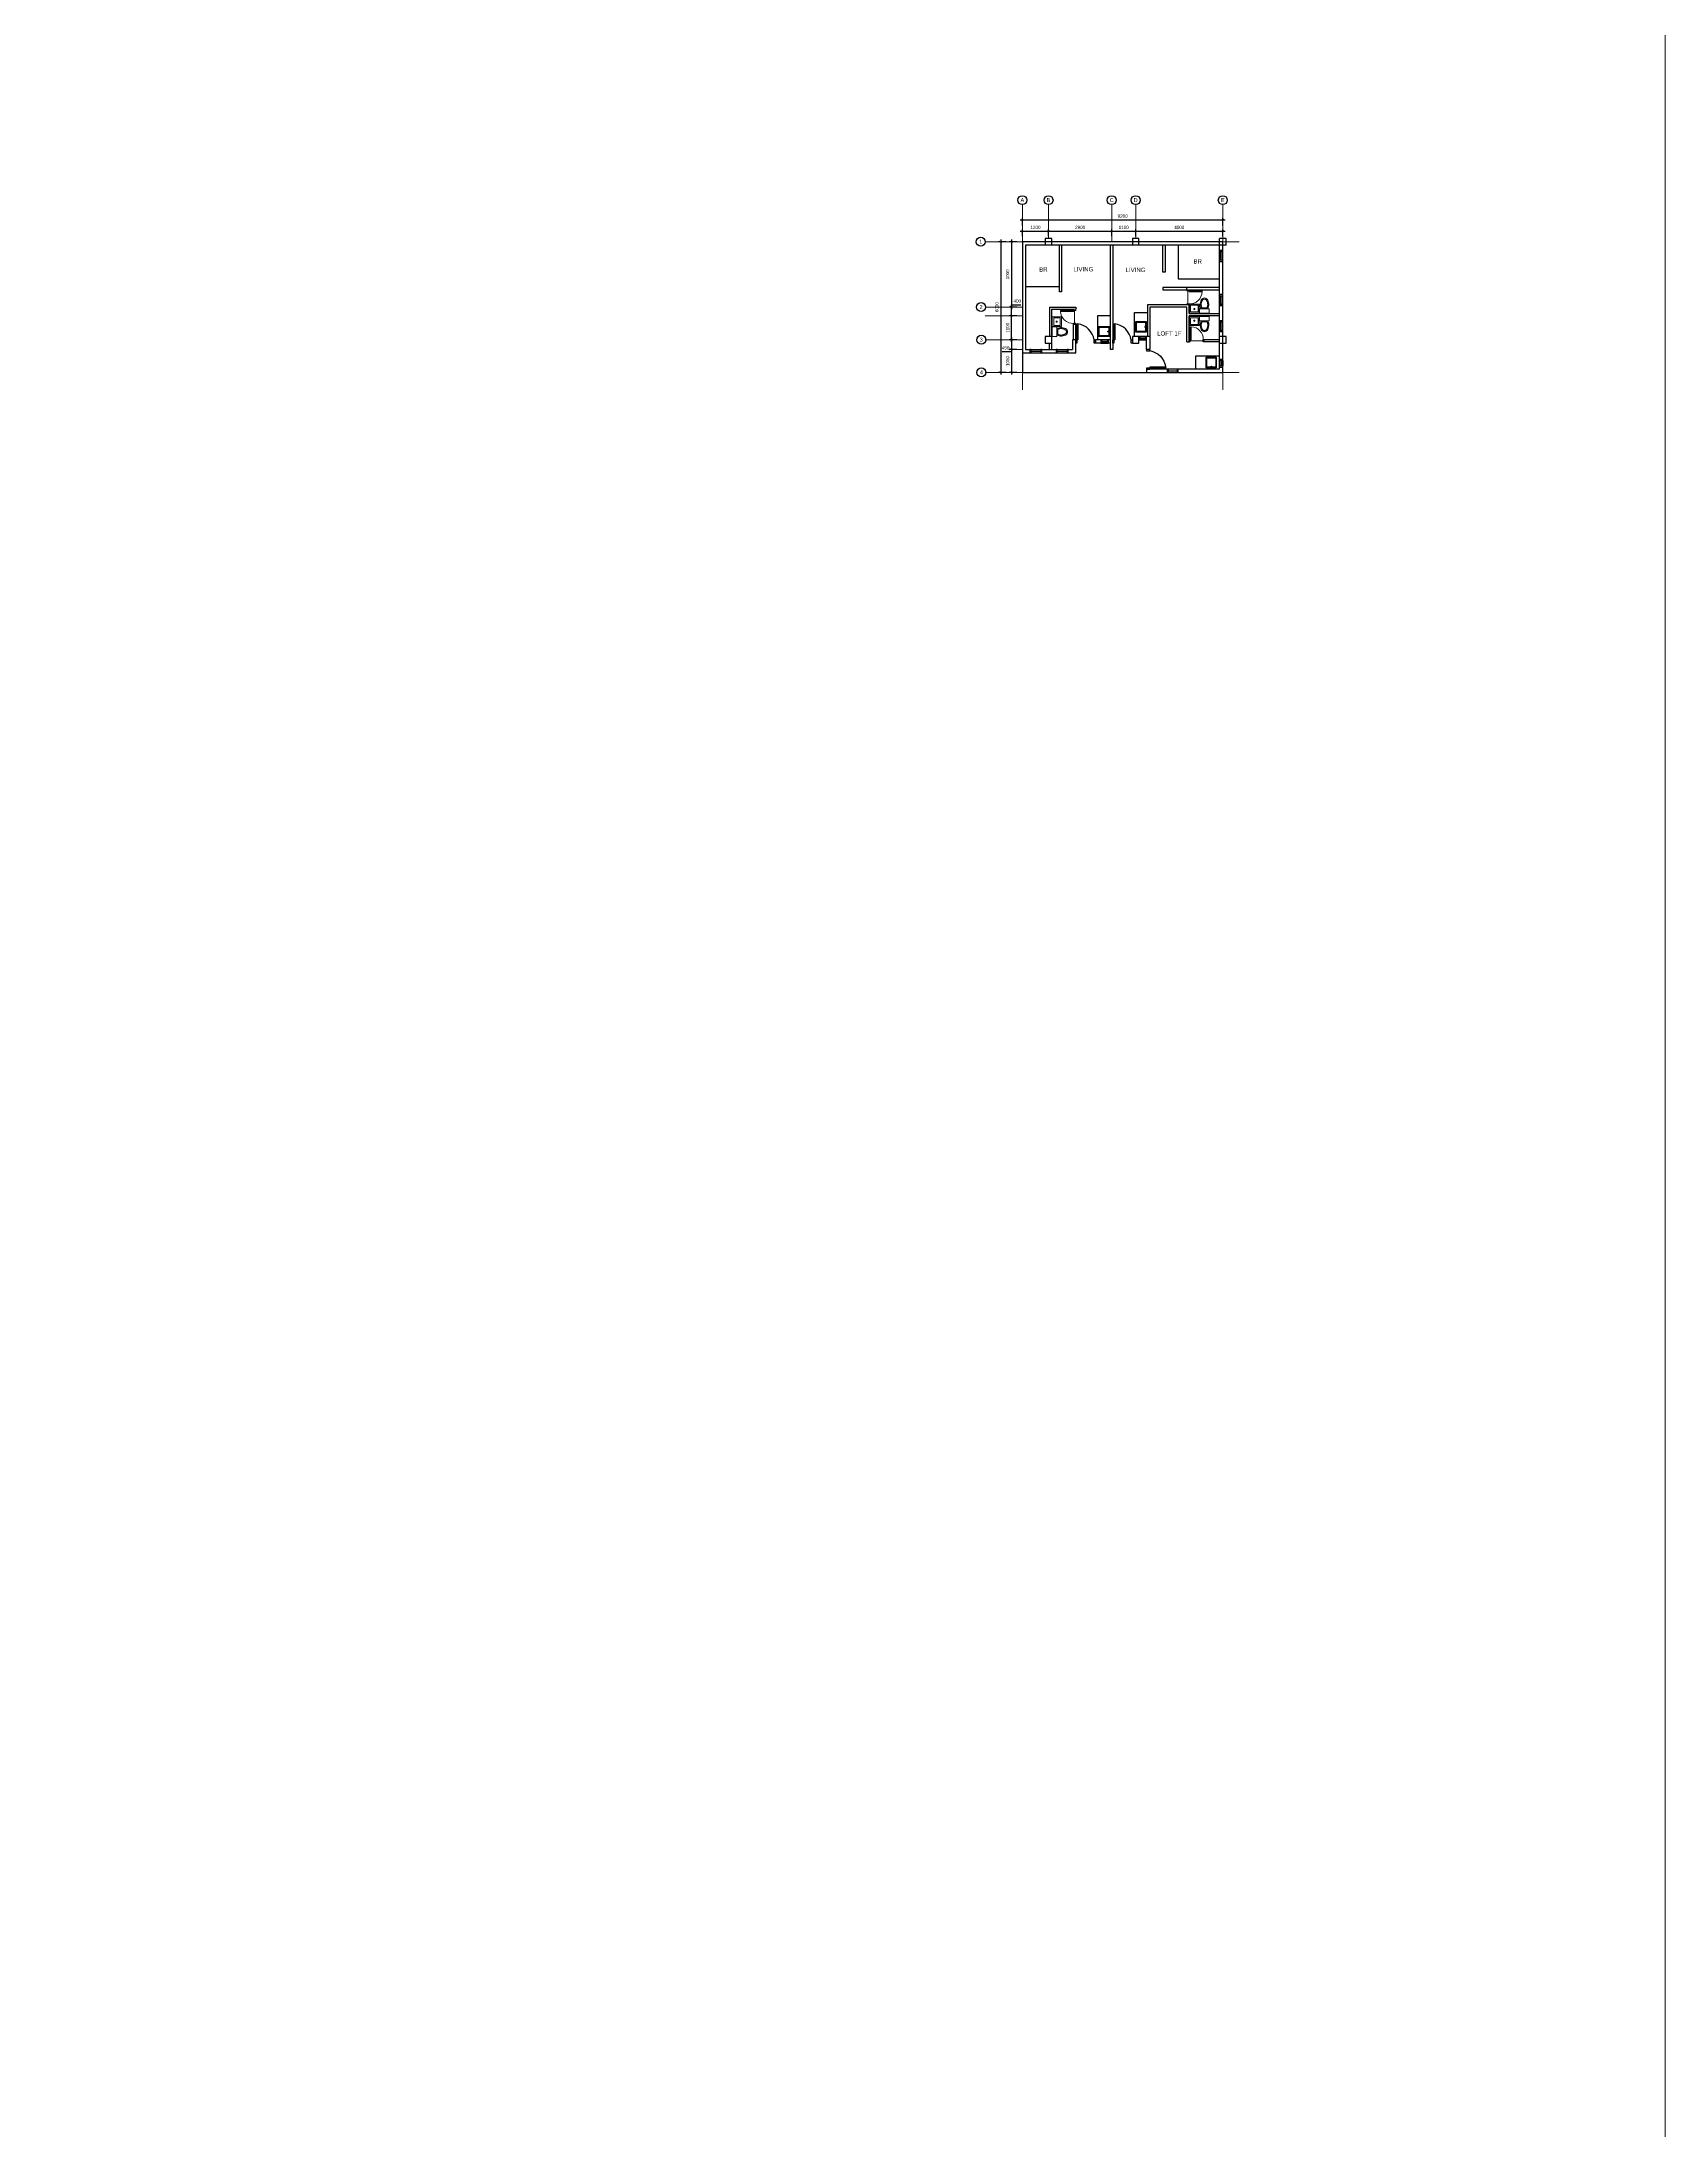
# Model space of a CAD drawing. Header units: millimetres. Extents: x 1634676 to 2610633, y -385676 to -37463.
# Drawn here: x 2536124 to 2610633, y -289791 to -193907 of the extents above; entities that cross this region are included whole.
import ezdxf

# ---------------------------------------------------------------- set-up
doc = ezdxf.new("R2010")
doc.units = ezdxf.units.MM
doc.header["$MEASUREMENT"] = 0
doc.layers.get('0').update_dxf_attribs({"lineweight": 15})
doc.layers.get('Defpoints').update_dxf_attribs({"color": 250})
doc.layers.add('.2', color=2, linetype='Continuous', lineweight=20)
for name, color, linetype in [('1', 1, 'Continuous'), ('A-Doors', 2, 'Continuous'), ('A-LABELS', 1, 'Continuous'), ('A-Walls', 3, 'Continuous'), ('A-Windows', 2, 'Continuous'), ('Dimensions', 2, 'Continuous'), ('hatch', 61, 'Continuous')]:
    doc.layers.add(name, color=color, linetype=linetype)
doc.styles.add('AR4-Arial-Chan', font='arial.ttf', dxfattribs={"width": 0.8, "height": 150})
doc.styles.get("Standard").update_dxf_attribs({"font": 'GOTHIC.TTF'})
doc.dimstyles.new('Tolits', dxfattribs={"dimtxt": 150, "dimasz": 100, "dimexe": 100, "dimexo": 0.0625, "dimgap": 100, "dimtad": 2, "dimtoh": 1, "dimdec": 0, "dimzin": 0, "dimdsep": 46, "dimtxsty": 'Standard', "dimblk": 'ARCHTICK', "dimcen": 0.09, "dimdle": 100, "dimclrd": 1, "dimclre": 1, "dimclrt": 2, "dimadec": 0, "dimazin": 0, "dimtfac": 1, "dimtdec": 0, "dimtofl": 0, "dimtmove": 0, "dimatfit": 3, "dimfxl": 1, "dimtolj": 1, "dimtzin": 0, "dimarcsym": 0})

# ---------------------------------------------------------------- blocks, each defined once
blk = doc.blocks.new('WC')
at = {"color": 8}
for p, q in [((-51470, 13434), (-51030, 13434)), ((-51470, 13234), (-51470, 13434)), ((-51030, 13434), (-51030, 13234)), ((-51030, 13234), (-51470, 13234)), ((-51445, 13124), (-51454, 13063)), ((-51454, 13063), (-51453, 13001)), ((-51453, 13001), (-51444, 12940)), ((-51429, 13181), (-51445, 13124)), ((-51444, 12940), (-51427, 12883)), ((-51405, 13232), (-51429, 13181)), ((-51427, 12883), (-51403, 12832)), ((-51403, 13063), (-51404, 13046)), ((-51404, 13046), (-51404, 13030)), ((-51404, 13030), (-51404, 13013)), ((-51404, 13013), (-51403, 12997)), ((-51402, 13079), (-51403, 13063)), ((-51403, 12997), (-51401, 12981)), ((-51403, 12832), (-51372, 12791)), ((-51400, 13096), (-51402, 13079)), ((-51401, 12981), (-51398, 12965)), ((-51397, 13111), (-51400, 13096)), ((-51398, 12965), (-51395, 12949)), ((-51393, 13127), (-51397, 13111)), ((-51395, 12949), (-51391, 12933)), ((-51389, 13142), (-51393, 13127)), ((-51391, 12933), (-51387, 12919)), ((-51384, 13157), (-51389, 13142)), ((-51387, 12919), (-51382, 12904)), ((-51379, 13171), (-51384, 13157)), ((-51382, 12904), (-51376, 12891)), ((-51373, 13184), (-51379, 13171)), ((-51376, 12891), (-51370, 12878)), ((-51373, 13184), (-51135, 13184)), ((-51372, 12791), (-51335, 12760)), ((-51370, 12878), (-51364, 12865)), ((-51364, 12865), (-51357, 12854)), ((-51357, 12854), (-51350, 12843)), ((-51350, 12843), (-51342, 12833)), ((-51342, 12833), (-51334, 12824)), ((-51335, 12760), (-51296, 12741)), ((-51334, 12824), (-51326, 12816)), ((-51326, 12816), (-51318, 12809)), ((-51318, 12809), (-51310, 12803)), ((-51310, 12803), (-51302, 12798)), ((-51302, 12798), (-51294, 12793)), ((-51296, 12741), (-51254, 12734)), ((-51294, 12793), (-51286, 12790)), ((-51286, 12790), (-51278, 12787)), ((-51278, 12787), (-51270, 12786)), ((-51270, 12786), (-51262, 12784)), ((-51262, 12784), (-51254, 12784)), ((-51254, 12784), (-51247, 12784)), ((-51254, 12734), (-51213, 12741)), ((-51247, 12784), (-51239, 12786)), ((-51239, 12786), (-51231, 12787)), ((-51231, 12787), (-51223, 12790)), ((-51223, 12790), (-51215, 12793)), ((-51215, 12793), (-51207, 12798)), ((-51213, 12741), (-51173, 12760)), ((-51207, 12798), (-51199, 12803)), ((-51199, 12803), (-51191, 12809)), ((-51191, 12809), (-51182, 12816)), ((-51182, 12816), (-51175, 12824)), ((-51175, 12824), (-51167, 12833)), ((-51173, 12760), (-51137, 12791)), ((-51167, 12833), (-51159, 12843)), ((-51159, 12843), (-51152, 12854)), ((-51152, 12854), (-51145, 12865)), ((-51145, 12865), (-51139, 12878)), ((-51139, 12878), (-51133, 12891)), ((-51137, 12791), (-51106, 12832)), ((-51130, 13171), (-51135, 13184)), ((-51133, 12891), (-51127, 12904)), ((-51124, 13157), (-51130, 13171)), ((-51127, 12904), (-51122, 12919)), ((-51120, 13142), (-51124, 13157)), ((-51122, 12919), (-51118, 12933)), ((-51116, 13127), (-51120, 13142)), ((-51118, 12933), (-51114, 12949)), ((-51112, 13111), (-51116, 13127)), ((-51114, 12949), (-51111, 12965)), ((-51109, 13096), (-51112, 13111)), ((-51111, 12965), (-51108, 12981)), ((-51107, 13079), (-51109, 13096)), ((-51108, 12981), (-51106, 12997)), ((-51105, 13063), (-51107, 13079)), ((-51106, 12997), (-51105, 13013)), ((-51106, 12832), (-51082, 12883)), ((-51105, 13046), (-51105, 13063)), ((-51104, 13030), (-51105, 13046)), ((-51105, 13013), (-51104, 13030)), ((-51080, 13181), (-51104, 13232)), ((-51082, 12883), (-51065, 12940)), ((-51064, 13124), (-51080, 13181)), ((-51065, 12940), (-51056, 13001)), ((-51055, 13063), (-51064, 13124)), ((-51056, 13001), (-51055, 13063))]:
    blk.add_line(p, q, dxfattribs=at)
blk = doc.blocks.new('lav')
at = {"color": 8}
for p, q in [((-50857, 12984), (-50857, 13400)), ((-50857, 13400), (-50407, 13400)), ((-50407, 12984), (-50857, 12984)), ((-50807, 13034), (-50807, 13334)), ((-50807, 13334), (-50457, 13334)), ((-50457, 13034), (-50807, 13034)), ((-50657, 13211), (-50654, 13217)), ((-50657, 13204), (-50657, 13211)), ((-50657, 13198), (-50657, 13204)), ((-50654, 13192), (-50657, 13198)), ((-50654, 13217), (-50650, 13222)), ((-50650, 13186), (-50654, 13192)), ((-50650, 13222), (-50645, 13226)), ((-50645, 13182), (-50650, 13186)), ((-50645, 13226), (-50639, 13228)), ((-50639, 13180), (-50645, 13182)), ((-50639, 13228), (-50632, 13229)), ((-50632, 13179), (-50639, 13180)), ((-50632, 13229), (-50626, 13228)), ((-50626, 13180), (-50632, 13179)), ((-50626, 13228), (-50620, 13226)), ((-50620, 13182), (-50626, 13180)), ((-50620, 13226), (-50615, 13222)), ((-50615, 13186), (-50620, 13182)), ((-50615, 13222), (-50611, 13217)), ((-50611, 13192), (-50615, 13186)), ((-50611, 13217), (-50608, 13211)), ((-50608, 13198), (-50611, 13192)), ((-50608, 13211), (-50607, 13204)), ((-50607, 13204), (-50608, 13198)), ((-50457, 13334), (-50457, 13034)), ((-50407, 13400), (-50407, 12984))]:
    blk.add_line(p, q, dxfattribs=at)
blk = doc.blocks.new('Door_150_900')
at = {"layer": 'A-Doors'}
for points in [[(38325, 15864), (38325, 16592), (38375, 16592), (38375, 15864)], [(38275, 15714), (38275, 15864), (38325, 15864), (38325, 15714)], [(39125, 15714), (39125, 15864), (39175, 15864), (39175, 15714)]]:
    blk.add_lwpolyline(points, close=True, dxfattribs=at)
at = {"layer": 'A-Doors', "color": 1}
blk.add_arc((38237, 15699), 904, 10.51284, 81.19233, dxfattribs=at)
blk = doc.blocks.new('sasasss')
at = {"color": 8}
for p, q in [((275634, -520435), (275634, -519935)), ((275634, -519935), (276094, -519935)), ((276094, -520435), (275634, -520435)), ((275664, -519991), (275665, -519987)), ((275664, -519995), (275664, -519991)), ((275664, -520375), (275664, -519995)), ((275664, -520379), (275664, -520375)), ((275665, -520383), (275664, -520379)), ((275665, -519987), (275666, -519983)), ((275666, -520386), (275665, -520383)), ((275666, -519983), (275668, -519980)), ((275668, -520390), (275666, -520386)), ((275668, -519980), (275670, -519977)), ((275670, -520393), (275668, -520390)), ((275670, -519977), (275673, -519974)), ((275673, -520396), (275670, -520393)), ((275673, -519974), (275676, -519971)), ((275676, -520399), (275673, -520396)), ((275676, -519971), (275679, -519969)), ((275679, -520401), (275676, -520399)), ((275679, -519969), (275683, -519967)), ((275683, -520403), (275679, -520401)), ((275683, -519967), (275686, -519966)), ((275686, -520404), (275683, -520403)), ((275686, -519966), (275690, -519965)), ((275690, -520405), (275686, -520404)), ((275690, -519965), (275694, -519965)), ((275694, -520405), (275690, -520405)), ((275694, -519965), (276034, -519965)), ((276034, -520405), (275694, -520405)), ((275849, -519999), (275850, -519995)), ((275850, -520002), (275849, -519999)), ((275850, -519995), (275851, -519991)), ((275851, -520006), (275850, -520002)), ((275851, -519991), (275854, -519988)), ((275854, -520009), (275851, -520006)), ((275854, -519988), (275857, -519986)), ((275857, -520011), (275854, -520009)), ((275857, -519986), (275860, -519984)), ((275860, -520013), (275857, -520011)), ((275860, -519984), (275864, -519984)), ((275864, -520014), (275860, -520013)), ((275864, -519984), (275868, -519984)), ((275868, -520013), (275864, -520014)), ((275868, -519984), (275872, -519986)), ((275872, -520011), (275868, -520013)), ((275872, -519986), (275875, -519988)), ((275875, -520009), (275872, -520011)), ((275875, -519988), (275877, -519991)), ((275877, -520006), (275875, -520009)), ((275877, -519991), (275879, -519995)), ((275879, -520002), (275877, -520006)), ((275879, -519995), (275879, -519999)), ((275879, -519999), (275879, -520002)), ((276034, -519965), (276038, -519965)), ((276038, -520405), (276034, -520405)), ((276038, -519965), (276042, -519966)), ((276042, -520404), (276038, -520405)), ((276042, -519966), (276046, -519967)), ((276046, -520403), (276042, -520404)), ((276046, -519967), (276049, -519969)), ((276049, -520401), (276046, -520403)), ((276049, -519969), (276052, -519971)), ((276052, -520399), (276049, -520401)), ((276052, -519971), (276055, -519974)), ((276055, -520396), (276052, -520399)), ((276055, -519974), (276058, -519977)), ((276058, -520393), (276055, -520396)), ((276058, -519977), (276060, -519980)), ((276060, -520390), (276058, -520393)), ((276060, -519980), (276062, -519983)), ((276062, -520386), (276060, -520390)), ((276062, -519983), (276063, -519987)), ((276063, -520383), (276062, -520386)), ((276063, -519987), (276064, -519991)), ((276064, -520379), (276063, -520383)), ((276064, -519991), (276064, -519995)), ((276064, -519995), (276064, -520375)), ((276064, -520375), (276064, -520379)), ((276094, -519935), (276094, -520435))]:
    blk.add_line(p, q, dxfattribs=at)
blk = doc.blocks.new('agghhj')
at = {"layer": '1', "color": 2}
for points in [[(278767, -504931), (278617, -504931), (278617, -505431), (278767, -505431), (278767, -504931)], [(278617, -504981), (278617, -504981), (278767, -504981)], [(278767, -505381), (278767, -505381), (278617, -505381)]]:
    blk.add_lwpolyline(points, dxfattribs=at)
at = {"layer": '1', "color": 1}
blk.add_lwpolyline([(278692, -505381), (278692, -504981)], dxfattribs=at)
blk = doc.blocks.new('_ArchTick')
at = {"color": 0, "linetype": 'ByBlock', "const_width": 0.15}
blk.add_lwpolyline([(-0.5, -0.5), (0.5, 0.5)], dxfattribs=at)
blk = doc.blocks.new('*D1890')
at = {"layer": 'A-Windows', "color": 1, "lineweight": -2, "transparency": 16777216}
for p, q in [((2581029, -202089), (2590429, -202089)), ((2581129, -202339), (2581129, -201989)), ((2590329, -202339), (2590329, -201989))]:
    blk.add_line(p, q, dxfattribs=at)
at = {"layer": 'Defpoints', "color": 0, "transparency": 16777216}
for p in [(2590329, -202089), (2581129, -202339), (2590329, -202339)]:
    blk.add_point(p, dxfattribs=at)
at = {"layer": 'A-Windows', "color": 1, "lineweight": -2, "transparency": 16777216, "xscale": 100, "yscale": 100, "zscale": 100, "rotation": 180}
blk.add_blockref('_ArchTick', (2581129, -202089), dxfattribs=at)
at = {"layer": 'A-Windows', "color": 1, "lineweight": -2, "transparency": 16777216, "xscale": 100, "yscale": 100, "zscale": 100}
blk.add_blockref('_ArchTick', (2590329, -202089), dxfattribs=at)
at = {"layer": 'A-Windows', "color": 2, "transparency": 16777216, "insert": (2585729, -201910), "char_height": 150, "attachment_point": 5}
blk.add_mtext('\\A1;9200', dxfattribs=at)
blk = doc.blocks.new('*D1891')
at = {"layer": 'A-Windows', "color": 1, "lineweight": -2, "transparency": 16777216}
for p, q in [((2580379, -203089), (2580037, -203089)), ((2580137, -202989), (2580137, -209189)), ((2580379, -209089), (2580037, -209089))]:
    blk.add_line(p, q, dxfattribs=at)
at = {"layer": 'Defpoints', "color": 0, "transparency": 16777216}
for p in [(2580379, -203089), (2580137, -209089), (2580379, -209089)]:
    blk.add_point(p, dxfattribs=at)
at = {"layer": 'A-Windows', "color": 1, "lineweight": -2, "transparency": 16777216, "xscale": 100, "yscale": 100, "zscale": 100}
for p, rotation in [((2580137, -203089), 90), ((2580137, -209089), 270)]:
    blk.add_blockref('_ArchTick', p, dxfattribs=dict(at, rotation=rotation))
at = {"layer": 'A-Windows', "color": 2, "transparency": 16777216, "insert": (2579958, -206089), "char_height": 150, "attachment_point": 5, "rotation": 90}
blk.add_mtext('\\A1;6000', dxfattribs=at)
blk = doc.blocks.new('*D1892')
at = {"layer": 'A-Windows', "color": 1, "lineweight": -2, "transparency": 16777216}
for p, q in [((2580879, -203089), (2580529, -203089)), ((2580629, -202989), (2580629, -206189)), ((2580879, -206089), (2580529, -206089))]:
    blk.add_line(p, q, dxfattribs=at)
at = {"layer": 'Defpoints', "color": 0, "transparency": 16777216}
for p in [(2580879, -203089), (2580629, -206089), (2580879, -206089)]:
    blk.add_point(p, dxfattribs=at)
at = {"layer": 'A-Windows', "color": 1, "lineweight": -2, "transparency": 16777216, "xscale": 100, "yscale": 100, "zscale": 100}
for p, rotation in [((2580629, -203089), 90), ((2580629, -206089), 270)]:
    blk.add_blockref('_ArchTick', p, dxfattribs=dict(at, rotation=rotation))
at = {"layer": 'A-Windows', "color": 2, "transparency": 16777216, "insert": (2580450, -204589), "char_height": 150, "attachment_point": 5, "rotation": 90}
blk.add_mtext('\\A1;3000', dxfattribs=at)
blk = doc.blocks.new('*D1893')
at = {"layer": 'A-Windows', "color": 1, "lineweight": -2, "transparency": 16777216}
for p, q in [((2580879, -207589), (2580529, -207589)), ((2580879, -208039), (2580529, -208039)), ((2580629, -207489), (2580629, -208039)), ((2580629, -208039), (2580629, -208139)), ((2580629, -208139), (2580194, -208139))]:
    blk.add_line(p, q, dxfattribs=at)
at = {"layer": 'Defpoints', "color": 0, "transparency": 16777216}
for p in [(2580629, -208039), (2580879, -207589), (2580879, -208039)]:
    blk.add_point(p, dxfattribs=at)
at = {"layer": 'A-Windows', "color": 1, "lineweight": -2, "transparency": 16777216, "xscale": 100, "yscale": 100, "zscale": 100}
for p, rotation in [((2580629, -207589), 90), ((2580629, -208039), 270)]:
    blk.add_blockref('_ArchTick', p, dxfattribs=dict(at, rotation=rotation))
at = {"layer": 'A-Windows', "color": 2, "transparency": 16777216, "insert": (2580361, -207960), "char_height": 150, "attachment_point": 5}
blk.add_mtext('\\A1;450', dxfattribs=at)
blk = doc.blocks.new('*D1894')
at = {"layer": 'A-Windows', "color": 1, "lineweight": -2, "transparency": 16777216}
for p, q in [((2580879, -208039), (2580529, -208039)), ((2580629, -207939), (2580629, -209189)), ((2580879, -209089), (2580529, -209089))]:
    blk.add_line(p, q, dxfattribs=at)
at = {"layer": 'Defpoints', "color": 0, "transparency": 16777216}
for p in [(2580879, -208039), (2580629, -209089), (2580879, -209089)]:
    blk.add_point(p, dxfattribs=at)
at = {"layer": 'A-Windows', "color": 1, "lineweight": -2, "transparency": 16777216, "xscale": 100, "yscale": 100, "zscale": 100}
for p, rotation in [((2580629, -208039), 90), ((2580629, -209089), 270)]:
    blk.add_blockref('_ArchTick', p, dxfattribs=dict(at, rotation=rotation))
at = {"layer": 'A-Windows', "color": 2, "transparency": 16777216, "insert": (2580450, -208564), "char_height": 150, "attachment_point": 5, "rotation": 90}
blk.add_mtext('\\A1;1050', dxfattribs=at)
blk = doc.blocks.new('*D1895')
at = {"layer": 'A-Windows', "color": 1, "lineweight": -2, "transparency": 16777216}
for p, q in [((2581029, -202608), (2582429, -202608)), ((2581129, -202839), (2581129, -202508)), ((2582329, -202839), (2582329, -202508))]:
    blk.add_line(p, q, dxfattribs=at)
at = {"layer": 'Defpoints', "color": 0, "transparency": 16777216}
for p in [(2581129, -202839), (2582329, -202608), (2582329, -202839)]:
    blk.add_point(p, dxfattribs=at)
at = {"layer": 'A-Windows', "color": 1, "lineweight": -2, "transparency": 16777216, "xscale": 100, "yscale": 100, "zscale": 100, "rotation": 180}
blk.add_blockref('_ArchTick', (2581129, -202608), dxfattribs=at)
at = {"layer": 'A-Windows', "color": 1, "lineweight": -2, "transparency": 16777216, "xscale": 100, "yscale": 100, "zscale": 100}
blk.add_blockref('_ArchTick', (2582329, -202608), dxfattribs=at)
at = {"layer": 'A-Windows', "color": 2, "transparency": 16777216, "insert": (2581729, -202430), "char_height": 150, "attachment_point": 5}
blk.add_mtext('\\A1;1200', dxfattribs=at)
blk = doc.blocks.new('*D1896')
at = {"layer": 'A-Windows', "color": 1, "lineweight": -2, "transparency": 16777216}
for p, q in [((2586229, -202608), (2590429, -202608)), ((2586329, -202839), (2586329, -202508)), ((2590329, -202839), (2590329, -202508))]:
    blk.add_line(p, q, dxfattribs=at)
at = {"layer": 'Defpoints', "color": 0, "transparency": 16777216}
for p in [(2586329, -202839), (2590329, -202608), (2590329, -202839)]:
    blk.add_point(p, dxfattribs=at)
at = {"layer": 'A-Windows', "color": 1, "lineweight": -2, "transparency": 16777216, "xscale": 100, "yscale": 100, "zscale": 100, "rotation": 180}
blk.add_blockref('_ArchTick', (2586329, -202608), dxfattribs=at)
at = {"layer": 'A-Windows', "color": 1, "lineweight": -2, "transparency": 16777216, "xscale": 100, "yscale": 100, "zscale": 100}
blk.add_blockref('_ArchTick', (2590329, -202608), dxfattribs=at)
at = {"layer": 'A-Windows', "color": 2, "transparency": 16777216, "insert": (2588329, -202430), "char_height": 150, "attachment_point": 5}
blk.add_mtext('\\A1;4000', dxfattribs=at)
blk = doc.blocks.new('*D1897')
at = {"layer": 'A-Windows', "color": 1, "lineweight": -2, "transparency": 16777216}
for p, q in [((2580879, -206489), (2580529, -206489)), ((2580629, -207689), (2580629, -206389)), ((2580879, -207589), (2580529, -207589))]:
    blk.add_line(p, q, dxfattribs=at)
at = {"layer": 'Defpoints', "color": 0, "transparency": 16777216}
for p in [(2580629, -206489), (2580879, -206489), (2580879, -207589)]:
    blk.add_point(p, dxfattribs=at)
at = {"layer": 'A-Windows', "color": 1, "lineweight": -2, "transparency": 16777216, "xscale": 100, "yscale": 100, "zscale": 100}
for p, rotation in [((2580629, -206489), 90), ((2580629, -207589), 270)]:
    blk.add_blockref('_ArchTick', p, dxfattribs=dict(at, rotation=rotation))
at = {"layer": 'A-Windows', "color": 2, "transparency": 16777216, "insert": (2580450, -207039), "char_height": 150, "attachment_point": 5, "rotation": 90}
blk.add_mtext('\\A1;1100', dxfattribs=at)
blk = doc.blocks.new('*D1898')
at = {"layer": 'A-Windows', "color": 1, "lineweight": -2, "transparency": 16777216}
for p, q in [((2580879, -206089), (2580529, -206089)), ((2580629, -206089), (2580629, -205989)), ((2580629, -205989), (2581064, -205989)), ((2580629, -206589), (2580629, -206089)), ((2580879, -206489), (2580529, -206489))]:
    blk.add_line(p, q, dxfattribs=at)
at = {"layer": 'Defpoints', "color": 0, "transparency": 16777216}
for p in [(2580629, -206089), (2580879, -206089), (2580879, -206489)]:
    blk.add_point(p, dxfattribs=at)
at = {"layer": 'A-Windows', "color": 1, "lineweight": -2, "transparency": 16777216, "xscale": 100, "yscale": 100, "zscale": 100}
for p, rotation in [((2580629, -206089), 90), ((2580629, -206489), 270)]:
    blk.add_blockref('_ArchTick', p, dxfattribs=dict(at, rotation=rotation))
at = {"layer": 'A-Windows', "color": 2, "transparency": 16777216, "insert": (2580896, -205810), "char_height": 150, "attachment_point": 5}
blk.add_mtext('\\A1;400', dxfattribs=at)
blk = doc.blocks.new('*D1899')
at = {"layer": 'A-Windows', "color": 1, "lineweight": -2, "transparency": 16777216}
for p, q in [((2582229, -202608), (2585329, -202608)), ((2582329, -202839), (2582329, -202508)), ((2585229, -202839), (2585229, -202508))]:
    blk.add_line(p, q, dxfattribs=at)
at = {"layer": 'Defpoints', "color": 0, "transparency": 16777216}
for p in [(2582329, -202839), (2585229, -202608), (2585229, -202839)]:
    blk.add_point(p, dxfattribs=at)
at = {"layer": 'A-Windows', "color": 1, "lineweight": -2, "transparency": 16777216, "xscale": 100, "yscale": 100, "zscale": 100, "rotation": 180}
blk.add_blockref('_ArchTick', (2582329, -202608), dxfattribs=at)
at = {"layer": 'A-Windows', "color": 1, "lineweight": -2, "transparency": 16777216, "xscale": 100, "yscale": 100, "zscale": 100}
blk.add_blockref('_ArchTick', (2585229, -202608), dxfattribs=at)
at = {"layer": 'A-Windows', "color": 2, "transparency": 16777216, "insert": (2583779, -202430), "char_height": 150, "attachment_point": 5}
blk.add_mtext('\\A1;2900', dxfattribs=at)
blk = doc.blocks.new('*D1900')
at = {"layer": 'A-Windows', "color": 1, "lineweight": -2, "transparency": 16777216}
for p, q in [((2585129, -202608), (2586429, -202608)), ((2585229, -202839), (2585229, -202508)), ((2586329, -202839), (2586329, -202508))]:
    blk.add_line(p, q, dxfattribs=at)
at = {"layer": 'Defpoints', "color": 0, "transparency": 16777216}
for p in [(2585229, -202839), (2586329, -202608), (2586329, -202839)]:
    blk.add_point(p, dxfattribs=at)
at = {"layer": 'A-Windows', "color": 1, "lineweight": -2, "transparency": 16777216, "xscale": 100, "yscale": 100, "zscale": 100, "rotation": 180}
blk.add_blockref('_ArchTick', (2585229, -202608), dxfattribs=at)
at = {"layer": 'A-Windows', "color": 1, "lineweight": -2, "transparency": 16777216, "xscale": 100, "yscale": 100, "zscale": 100}
blk.add_blockref('_ArchTick', (2586329, -202608), dxfattribs=at)
at = {"layer": 'A-Windows', "color": 2, "transparency": 16777216, "insert": (2585779, -202430), "char_height": 150, "attachment_point": 5}
blk.add_mtext('\\A1;1100', dxfattribs=at)

msp = doc.modelspace()

# ---------------------------------------------------------------- linework, layer by layer
at = {"layer": '.2', "ltscale": 2}
msp.add_lwpolyline([(1992468.5, -37463.126), (2610632.61, -37463.126), (2610632.61, -385675.582), (1992468.5, -385675.582)], close=True, dxfattribs=at)
at = {"color": 9, "true_color": 0xc7c8ca}
for p, q in [((2581128.898, -209889.082), (2581128.898, -201389.082)), ((2582328.898, -202939.082), (2582328.898, -201389.082)), ((2585228.898, -203089.082), (2585228.898, -201389.082)), ((2586328.898, -202939.082), (2586328.898, -201389.082)), ((2590328.898, -209889.082), (2590328.898, -201389.082)), ((2579428.898, -203089.082), (2591078.898, -203089.082)), ((2579428.898, -206089.082), (2581128.898, -206089.082)), ((2579428.898, -206489.082), (2581128.898, -206489.082)), ((2579428.898, -207589.082), (2581128.898, -207589.082)), ((2580878.898, -208039.082), (2581128.898, -208039.082)), ((2579428.898, -209089.082), (2591078.898, -209089.082))]:
    msp.add_line(p, q, dxfattribs=at)
at = {"color": 40, "true_color": 0xf8d731}
for p, q in [((2588678.898, -205939.082), (2588678.898, -205989.082)), ((2588678.898, -205989.082), (2588778.898, -205989.082)), ((2588778.898, -205989.082), (2588778.898, -205939.082)), ((2583478.898, -206889.082), (2583478.898, -206839.082)), ((2583578.898, -206889.082), (2583478.898, -206889.082)), ((2583578.898, -206839.082), (2583578.898, -206889.082)), ((2589478.898, -207589.082), (2589428.898, -207589.082)), ((2589428.898, -207689.082), (2589478.898, -207689.082)), ((2589478.898, -207689.082), (2589478.898, -207589.082))]:
    msp.add_line(p, q, dxfattribs=at)
for p, q in [((2588728.898, -205339.082), (2588728.898, -205939.082)), ((2583528.898, -206239.082), (2583528.898, -206839.082)), ((2588828.898, -207639.082), (2589428.898, -207639.082))]:
    msp.add_line(p, q)
for points in [[(2589378.898, -205339.082), (2588678.898, -205339.082), (2588678.898, -205289.082), (2588778.898, -205289.082)], [(2589378.898, -205339.082), (2589378.898, -205389.082), (2588778.898, -205389.082), (2588778.898, -205289.082)], [(2583578.898, -206239.082), (2582878.898, -206239.082), (2582878.898, -206289.082), (2583478.898, -206289.082), (2583478.898, -206189.082)], [(2583578.898, -206239.082), (2583578.898, -206189.082), (2583478.898, -206189.082)], [(2588828.898, -206989.082), (2588828.898, -207689.082), (2588778.898, -207689.082), (2588778.898, -207589.082), (2588878.898, -207589.082)], [(2588828.898, -206989.082), (2588878.898, -206989.082), (2588878.898, -207589.082)]]:
    msp.add_lwpolyline(points, dxfattribs=at)
at = {"color": 1}
for centre, start, end in [((2588803.898, -205364.082), 267.51044707, 357.51044708), ((2583453.898, -206264.082), 182.48955292, 272.48955293), ((2588853.898, -207564.082), 357.51044708, 87.51044707)]:
    msp.add_arc(centre, 575.543, start, end, dxfattribs=at)
at = {"layer": 'A-Walls', "color": 40, "true_color": 0xf8d731}
for points in [[(2581478.898, -208189.082), (2581528.898, -208189.082), (2581528.898, -208039.082), (2581478.898, -208039.082)], [(2581978.898, -208189.082), (2582028.898, -208189.082), (2582028.898, -208039.082), (2581978.898, -208039.082)], [(2582678.898, -208189.082), (2582728.898, -208189.082), (2582728.898, -208039.082), (2582678.898, -208039.082)], [(2583178.898, -208189.082), (2583228.898, -208189.082), (2583228.898, -208039.082), (2583178.898, -208039.082)], [(2584728.898, -207739.082), (2584778.898, -207739.082), (2584778.898, -207589.082), (2584728.898, -207589.082)], [(2585028.898, -207739.082), (2585078.898, -207739.082), (2585078.898, -207589.082), (2585028.898, -207589.082)], [(2586478.898, -207589.082), (2586528.898, -207589.082), (2586528.898, -207439.082), (2586478.898, -207439.082)], [(2586778.898, -207589.082), (2586828.898, -207589.082), (2586828.898, -207439.082), (2586778.898, -207439.082)], [(2590178.898, -208489.082), (2590178.898, -208539.082), (2590328.898, -208539.082), (2590328.898, -208489.082)], [(2590178.898, -208789.082), (2590178.898, -208839.082), (2590328.898, -208839.082), (2590328.898, -208789.082)]]:
    msp.add_lwpolyline(points, close=True, dxfattribs=at)
at = {"layer": 'A-Windows', "color": 9, "true_color": 0xc7c8ca}
for p, q in [((2588278.898, -203239.082), (2588278.898, -204789.082)), ((2581278.898, -205139.082), (2582828.898, -205139.082)), ((2588278.898, -204789.082), (2590178.898, -204789.082))]:
    msp.add_line(p, q, dxfattribs=at)
at = {"layer": 'A-Windows', "color": 0}
for p, q in [((2582378.898, -206089.082), (2582378.898, -207439.082)), ((2582378.898, -206089.082), (2583578.898, -206089.082)), ((2583578.898, -206089.082), (2583578.898, -206189.082)), ((2588778.898, -205989.082), (2586878.898, -205989.082)), ((2586878.898, -205989.082), (2586878.898, -207439.082)), ((2586978.898, -206089.082), (2586978.898, -208039.082)), ((2588678.898, -207689.082), (2588678.898, -206089.082)), ((2588678.898, -206089.082), (2588678.898, -206089.082)), ((2588778.898, -206389.082), (2588778.898, -205989.082)), ((2582478.898, -208039.082), (2582478.898, -206189.082)), ((2582478.898, -206189.082), (2583478.898, -206189.082)), ((2583478.898, -207589.082), (2583478.898, -206839.082)), ((2583578.898, -208189.082), (2583578.898, -206839.082)), ((2588778.898, -206389.082), (2590178.898, -206389.082)), ((2590178.898, -206489.082), (2588778.898, -206489.082)), ((2588778.898, -207689.082), (2588778.898, -206489.082)), ((2581278.898, -208039.082), (2583428.898, -208039.082)), ((2582378.898, -208039.082), (2582378.898, -207739.082)), ((2583578.898, -207589.082), (2583428.898, -207589.082)), ((2583428.898, -207589.082), (2583428.898, -208039.082)), ((2584478.898, -207739.082), (2584478.898, -207589.082)), ((2585178.898, -207589.082), (2584478.898, -207589.082)), ((2585178.898, -207739.082), (2584478.898, -207739.082)), ((2586828.898, -207589.082), (2586478.898, -207589.082)), ((2586828.898, -208039.082), (2586828.898, -207589.082)), ((2586978.898, -208039.082), (2586828.898, -208039.082)), ((2588678.898, -207689.082), (2588778.898, -207689.082)), ((2590178.898, -207589.082), (2589428.898, -207589.082)), ((2589428.898, -207589.082), (2589428.898, -207689.082)), ((2590178.898, -207689.082), (2589428.898, -207689.082)), ((2581128.898, -208189.082), (2583578.898, -208189.082)), ((2590178.898, -208939.082), (2586828.898, -208939.082)), ((2586828.898, -208939.082), (2586828.898, -209089.082))]:
    msp.add_line(p, q, dxfattribs=at)
at = {"layer": 'A-Windows', "color": 40, "true_color": 0xf8d731}
for p, q in [((2588678.898, -205939.082), (2588778.898, -205939.082)), ((2583578.898, -206839.082), (2583478.898, -206839.082)), ((2581528.898, -208039.082), (2581978.898, -208039.082)), ((2582728.898, -208039.082), (2583178.898, -208039.082)), ((2584778.898, -207589.082), (2585028.898, -207589.082)), ((2584778.898, -207739.082), (2585028.898, -207739.082)), ((2586528.898, -207439.082), (2586778.898, -207439.082)), ((2586528.898, -207589.082), (2586778.898, -207589.082)), ((2589428.898, -207689.082), (2589428.898, -207589.082)), ((2581528.898, -208189.082), (2581978.898, -208189.082)), ((2582728.898, -208189.082), (2583178.898, -208189.082)), ((2590178.898, -208539.082), (2590178.898, -208789.082)), ((2590328.898, -208539.082), (2590328.898, -208789.082))]:
    msp.add_line(p, q, dxfattribs=at)
at = {"layer": 'A-Windows', "color": 1}
for p, q in [((2584778.898, -207664.082), (2585028.898, -207664.082)), ((2586528.898, -207514.082), (2586778.898, -207514.082)), ((2581528.898, -208114.082), (2581978.898, -208114.082)), ((2582728.898, -208114.082), (2583178.898, -208114.082)), ((2590253.898, -208539.082), (2590253.898, -208789.082))]:
    msp.add_line(p, q, dxfattribs=at)
at = {"layer": 'A-Windows', "color": 0}
msp.add_lwpolyline([(2581128.898, -209089.082), (2590328.898, -209089.082), (2590328.898, -203089.082), (2581128.898, -203089.082)], close=True, dxfattribs=at)
for points in [[(2590478.898, -203239.082), (2581278.898, -203239.082), (2581278.898, -208039.082)], [(2582478.898, -203239.082), (2582478.898, -202939.082), (2582178.898, -202939.082), (2582178.898, -203239.082)], [(2582928.898, -203239.082), (2582928.898, -205389.082), (2582828.898, -205389.082), (2582828.898, -203239.082)], [(2585278.898, -203239.082), (2585278.898, -208039.082), (2585178.898, -208039.082), (2585178.898, -203239.082)], [(2586478.898, -203239.082), (2586478.898, -202939.082), (2586178.898, -202939.082), (2586178.898, -203239.082)], [(2587678.898, -203239.082), (2587678.898, -204489.082), (2587578.898, -204489.082), (2587578.898, -203239.082)], [(2590478.898, -203239.082), (2590478.898, -202939.082), (2590178.898, -202939.082)], [(2590178.898, -208939.082), (2590178.898, -202939.082)], [(2590178.898, -205189.082), (2587578.898, -205189.082), (2587578.898, -205289.082), (2590178.898, -205289.082)], [(2588678.898, -205289.082), (2588678.898, -205189.082)], [(2588678.898, -206089.082), (2586978.898, -206089.082)], [(2585178.898, -206489.082), (2584578.898, -206489.082), (2584578.898, -207589.082)], [(2586278.898, -207439.082), (2586278.898, -206339.082), (2586878.898, -206339.082)], [(2582478.898, -207439.082), (2582178.898, -207439.082), (2582178.898, -207739.082), (2582478.898, -207739.082)], [(2586978.898, -207439.082), (2586178.898, -207439.082), (2586178.898, -207739.082), (2586478.898, -207739.082), (2586478.898, -207439.082)], [(2590178.898, -207739.082), (2590478.898, -207739.082), (2590478.898, -207439.082), (2590178.898, -207439.082)], [(2590178.898, -208339.082), (2589078.898, -208339.082), (2589078.898, -208939.082)]]:
    msp.add_lwpolyline(points, dxfattribs=at)
at = {"layer": 'Dimensions', "ltscale": 0.5}
for centre in [(2581128.898, -201179.082), (2582328.898, -201179.082), (2585228.898, -201179.082), (2586328.898, -201179.082), (2590328.898, -201179.082), (2579218.898, -203089.082), (2579236.278, -206089.03), (2579242.871, -207589.01), (2579248.864, -209088.993)]:
    msp.add_circle(centre, 206.418, dxfattribs=at)

# ---------------------------------------------------------------- block references
at = {"xscale": -1}
for p, rotation in [((2639651.496, -192969.16), 180), ((2595903.898, -257388.763), 90)]:
    msp.add_blockref('lav', p, dxfattribs=dict(at, rotation=rotation))
for p, rotation in [((2538231.816, -192935.111), 180), ((2595937.947, -155969.082), 89.9999999999949)]:
    msp.add_blockref('WC', p, dxfattribs=dict(rotation=rotation))
msp.add_blockref('lav', (2639654.07, -219921.405))
msp.add_blockref('WC', (2538234.39, -219955.454), dxfattribs=at)
at = {"layer": '1', "color": 1}
for p in [(2311561.639, 301441.973), (2311561.639, 299416.973), (2311561.639, 298216.973)]:
    msp.add_blockref('agghhj', p, dxfattribs=at)
at = {"layer": '1', "color": 5}
for p, rotation in [((3105055.74, 68652.088), 270), ((2865664.704, -728815.887), 180)]:
    msp.add_blockref('sasasss', p, dxfattribs=dict(at, rotation=rotation))
at = {"layer": '1', "color": 5, "xscale": -1, "rotation": 270}
msp.add_blockref('sasasss', (3106755.74, -482863.274), dxfattribs=at)
at = {"layer": '1', "color": 1, "rotation": 270}
msp.add_blockref('agghhj', (3093209.953, 69678.176), dxfattribs=at)
at = {"layer": 'A-Walls'}
for p in [(2545303.624, -223453.026), (2547003.624, -223453.026)]:
    msp.add_blockref('Door_150_900', p, dxfattribs=at)
at = {"layer": 'A-Walls', "xscale": -1, "rotation": 270}
msp.add_blockref('Door_150_900', (2571114.954, -247214.356), dxfattribs=at)

# ---------------------------------------------------------------- texts
at = {"layer": 'A-LABELS', "char_height": 200, "width": 5.820766091346741e-11, "attachment_point": 2, "style": 'AR4-Arial-Chan'}
for s, insert in [('BR', (2589174.546, -203889.082)), ('BR', (2582091.195, -204259.295)), ('LIVING', (2583927.329, -204249.082)), ('LIVING', (2586325.091, -204279.082)), ('LOFT 1F', (2587872.677, -207194.562))]:
    msp.add_mtext(s, dxfattribs=dict(at, insert=insert))
at = {"layer": 'hatch', "char_height": 180, "width": 565.43592, "attachment_point": 2, "rotation": 359.45932801}
for s, insert in [('{\\f@Arial Unicode MS|b0|i0|c0|p34;\\C3;A}', (2581128.321, -201085.712)), ('{\\f@Arial Unicode MS|b0|i0|c0|p34;\\C3;B}', (2582328.321, -201085.712)), ('{\\f@Arial Unicode MS|b0|i0|c0|p34;\\C3;C}', (2585228.321, -201085.712)), ('{\\f@Arial Unicode MS|b0|i0|c0|p34;\\C3;D}', (2586328.321, -201085.712)), ('{\\f@Arial Unicode MS|b0|i0|c0|p34;\\C3;E}', (2590328.321, -201085.712)), ('{\\f@Arial Unicode MS|b0|i0|c0|p34;\\C3;1}', (2579218.321, -202995.712)), ('{\\f@Arial Unicode MS|b0|i0|c0|p34;\\C3;2}', (2579235.701, -205995.66)), ('{\\f@Arial Unicode MS|b0|i0|c0|p34;\\C3;3}', (2579242.294, -207495.64)), ('{\\f@Arial Unicode MS|b0|i0|c0|p34;\\C3;4}', (2579248.287, -208995.622))]:
    msp.add_mtext(s, dxfattribs=dict(at, insert=insert))

# ---------------------------------------------------------------- dimensions: what is measured, and where the dimension line sits
at = {"layer": 'A-Windows', "color": 0}
dim = msp.add_linear_dim(base=(2590328.898, -202089.082), p1=(2581128.898, -202339.082), p2=(2590328.898, -202339.082), dimstyle='Tolits', dxfattribs=at)
dim.commit()
dim.dimension.update_dxf_attribs({"geometry": '*D1890', "text_midpoint": (2585728.898, -201910.309)})
for base, p1, p2, picture, middle in [((2580137.081, -209089.082), (2580378.898, -203089.082), (2580378.898, -209089.082), '*D1891', (2579958.308, -206089.082)), ((2580628.898, -206089.082), (2580878.898, -203089.082), (2580878.898, -206089.082), '*D1892', (2580450.125, -204589.082)), ((2580628.898, -208039.082), (2580878.898, -207589.082), (2580878.898, -208039.082), '*D1893', (2580361.308, -207960.309)), ((2580628.898, -209089.082), (2580878.898, -208039.082), (2580878.898, -209089.082), '*D1894', (2580450.125, -208564.082))]:
    dim = msp.add_linear_dim(base=base, p1=p1, p2=p2, angle=90, dimstyle='Tolits', dxfattribs=at)
    dim.commit()
    dim.dimension.update_dxf_attribs({"geometry": picture, "text_midpoint": middle})
at = {"layer": 'A-Windows', "color": 251, "true_color": 0x636466}
for base, p1, p2, picture, middle in [((2582328.898, -202608.279), (2581128.898, -202839.082), (2582328.898, -202839.082), '*D1895', (2581728.898, -202429.506)), ((2585228.898, -202608.279), (2582328.898, -202839.082), (2585228.898, -202839.082), '*D1899', (2583778.898, -202429.506)), ((2586328.898, -202608.279), (2585228.898, -202839.082), (2586328.898, -202839.082), '*D1900', (2585778.898, -202429.506)), ((2590328.898, -202608.279), (2586328.898, -202839.082), (2590328.898, -202839.082), '*D1896', (2588328.898, -202429.506))]:
    dim = msp.add_linear_dim(base=base, p1=p1, p2=p2, dimstyle='Tolits', dxfattribs=at)
    dim.commit()
    dim.dimension.update_dxf_attribs({"geometry": picture, "text_midpoint": middle})
for base, p1, p2, picture, middle in [((2580628.898, -206089.082), (2580878.898, -206489.082), (2580878.898, -206089.082), '*D1898', (2580896.488, -205810.309)), ((2580628.898, -206489.082), (2580878.898, -207589.082), (2580878.898, -206489.082), '*D1897', (2580450.125, -207039.082))]:
    dim = msp.add_linear_dim(base=base, p1=p1, p2=p2, angle=90, dimstyle='Tolits', dxfattribs=at)
    dim.commit()
    dim.dimension.update_dxf_attribs({"geometry": picture, "text_midpoint": middle})

doc.saveas('drawing.dxf')
